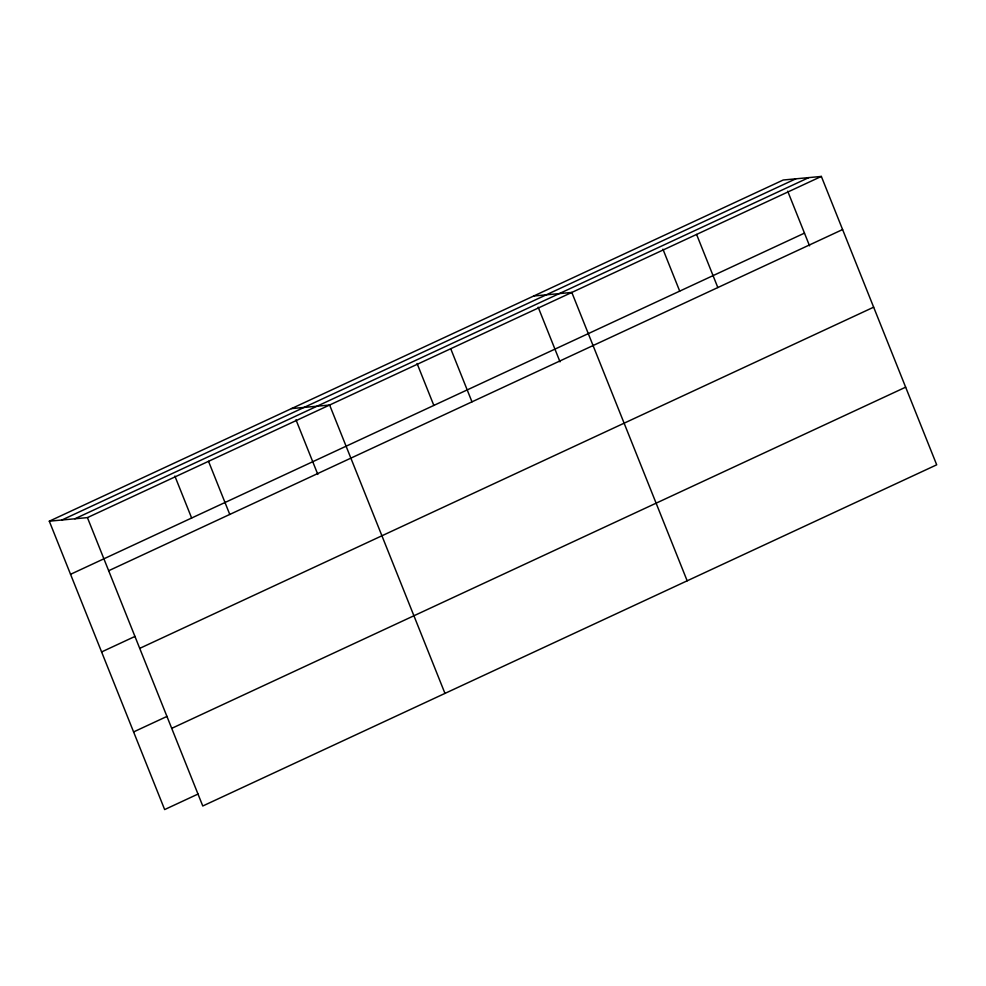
<?xml version="1.0" encoding="UTF-8"?>
<svg xmlns="http://www.w3.org/2000/svg" width="986" height="986" viewBox="0 0 986 986"><rect width="100%" height="100%" fill="white"/><g stroke="black" fill="none" stroke-linecap="round" stroke-linejoin="round"><path stroke-width="1.48" d="M49.3 521.187L783.229 180.007L821.35 176.432L936.7 464.813L202.771 805.993L87.421 517.613L49.3 521.187L164.65 809.568L198.05 794.038M61.884 520.004L795.813 178.823M74.85 518.796L808.779 177.616M87.421 517.613L821.35 176.432M70.548 574.308L804.477 233.127M108.67 570.734L842.599 229.553M101.595 651.943L135.008 636.414M139.729 648.369L873.658 307.188M133.591 731.932L167.004 716.403M171.712 728.358L905.653 387.178M533.697 296.01L571.818 292.435L687.168 580.816M291.499 408.598L329.62 405.024L444.969 693.404M787.703 191.198L809.555 245.834M696.584 234.434L717.833 287.555M662.937 249.187L679.711 291.129M538.171 307.188L560.023 361.837M450.725 348.724L471.974 401.844M417.066 363.489L433.84 405.431M295.973 419.789L317.825 474.426M208.527 461.312L229.775 514.445M174.867 476.078L191.641 518.02"/></g></svg>
